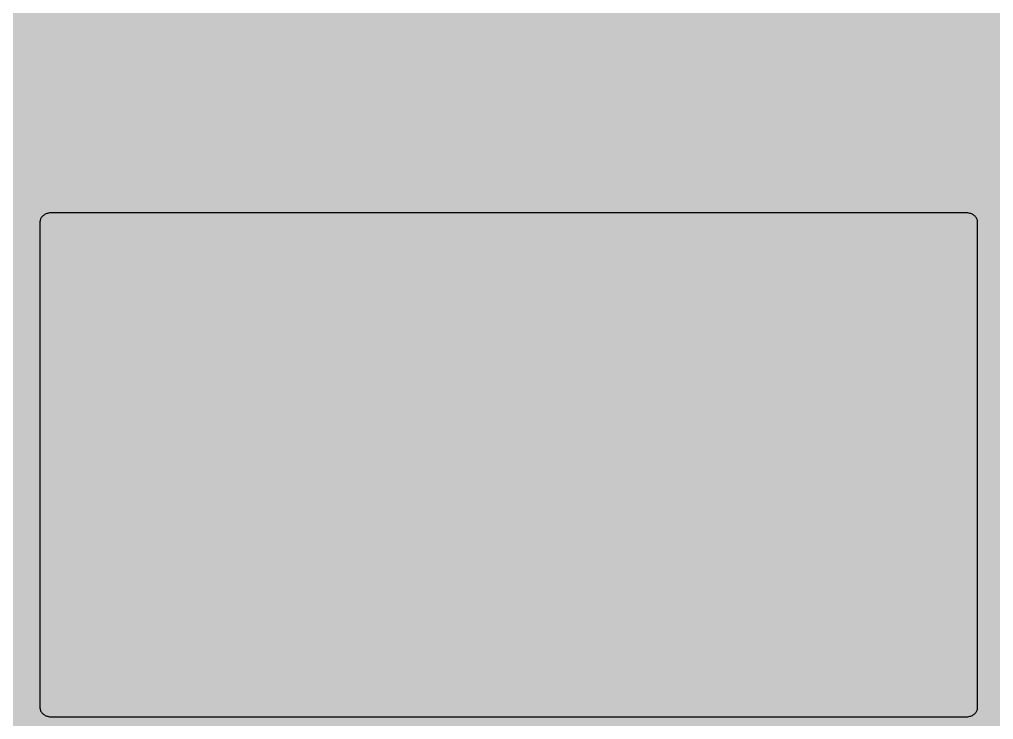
# Model space of a CAD drawing. Header units: metres. Extents: x -3.1 to 3, y -13.3 to 13.4.
# Drawn here: x -1.861 to -0.466, y 1.424 to 2.425 of the extents above; entities that cross this region are included whole.
import ezdxf

# ---------------------------------------------------------------- set-up
doc = ezdxf.new("R2010")
doc.units = ezdxf.units.M
doc.header["$MEASUREMENT"] = 0
doc.layers.add('Poly-Furniture', color=45, linetype='Continuous')
doc.layers.add('Poly-RoomsHatch', color=31, linetype='Continuous')

msp = doc.modelspace()

# ---------------------------------------------------------------- hatches: boundary and pattern name
at = {"layer": 'Poly-RoomsHatch'}
h = msp.add_hatch(color=31, dxfattribs=at)
h.dxf.hatch_style = 1
h.paths.add_polyline_path([(-2.755273, -11.584335), (0.893237, -11.584335), (0.893237, -7.204682), (2.755273, -7.204682), (2.755273, 9.589497), (1.219811, 9.589497), (-1.184988, 9.589497), (-1.184988, 10.128293), (-2.755273, 10.128293)])

# ---------------------------------------------------------------- linework, layer by layer
at = {"layer": 'Poly-Furniture', "color": 45}
for points in [[(-1.814746, 2.148667), (-1.816176, 2.148621), (-1.817571, 2.148483), (-1.818928, 2.148259), (-1.820241, 2.147952), (-1.821505, 2.147565), (-1.822716, 2.147103), (-1.823868, 2.146569), (-1.824957, 2.145968), (-1.825977, 2.145302), (-1.826923, 2.144577), (-1.827791, 2.143795), (-1.828575, 2.14296), (-1.829271, 2.142077), (-1.829874, 2.141148), (-1.830378, 2.140179), (-1.830779, 2.139172), (-1.831071, 2.138131), (-1.83125, 2.137061), (-1.831311, 2.135966)], [(-0.505563, 2.148667), (-1.814746, 2.148667)], [(-0.505563, 2.148667), (-0.505563, 2.148667)], [(-0.488998, 2.135966), (-0.489059, 2.137061), (-0.489238, 2.138131), (-0.48953, 2.139172), (-0.489931, 2.140179), (-0.490435, 2.141148), (-0.491038, 2.142077), (-0.491734, 2.14296), (-0.492518, 2.143795), (-0.493386, 2.144577), (-0.494332, 2.145302), (-0.495352, 2.145968), (-0.496441, 2.146569), (-0.497593, 2.147103), (-0.498804, 2.147565), (-0.500068, 2.147952), (-0.501381, 2.148259), (-0.502738, 2.148483), (-0.504133, 2.148621), (-0.505563, 2.148667)], [(-1.831311, 2.135966), (-1.831311, 1.440515)], [(-0.488998, 1.440515), (-0.488998, 2.135966)], [(-1.831311, 1.440515), (-1.83125, 1.439419), (-1.831071, 1.438349), (-1.830779, 1.437308), (-1.830378, 1.436302), (-1.829874, 1.435332), (-1.829271, 1.434404), (-1.828575, 1.43352), (-1.827791, 1.432686), (-1.826923, 1.431904), (-1.825977, 1.431178), (-1.824957, 1.430512), (-1.823868, 1.429911), (-1.822716, 1.429377), (-1.821505, 1.428915), (-1.820241, 1.428529), (-1.818928, 1.428221), (-1.817571, 1.427997), (-1.816176, 1.42786), (-1.814746, 1.427813)], [(-0.505563, 1.427813), (-0.504133, 1.42786), (-0.502738, 1.427997), (-0.501381, 1.428221), (-0.500068, 1.428529), (-0.498804, 1.428915), (-0.497593, 1.429377), (-0.496441, 1.429911), (-0.495352, 1.430512), (-0.494332, 1.431178), (-0.493386, 1.431904), (-0.492518, 1.432686), (-0.491734, 1.43352), (-0.491038, 1.434404), (-0.490435, 1.435332), (-0.489931, 1.436302), (-0.48953, 1.437308), (-0.489238, 1.438349), (-0.489059, 1.439419), (-0.488998, 1.440515)], [(-1.814746, 1.427813), (-0.505563, 1.427813)]]:
    msp.add_lwpolyline(points, dxfattribs=at)

doc.saveas('drawing.dxf')
